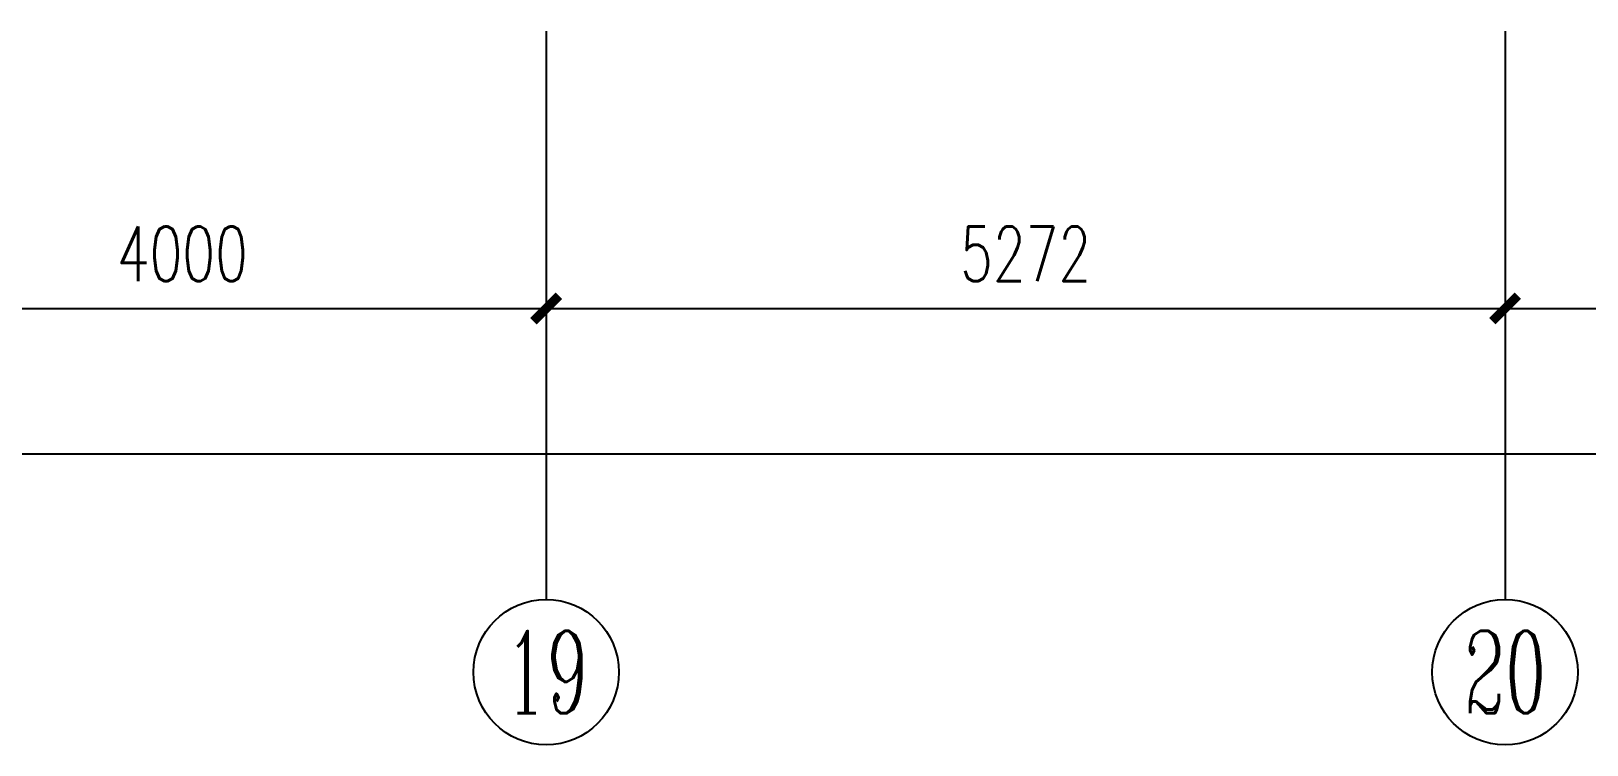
# Model space of a CAD drawing. Extents: x 190999 to 834799, y -200814 to 215286.
# Drawn here: x 696817 to 705371, y -68593 to -64668 of the extents above; entities that cross this region are included whole.
import ezdxf
from ezdxf.enums import TextEntityAlignment as Align

# ---------------------------------------------------------------- set-up
doc = ezdxf.new("R2010")
doc.units = 0
doc.header["$LTSCALE"] = 1000
doc.header["$MEASUREMENT"] = 0
doc.layers.add('AXIS', color=3, linetype='Continuous')
doc.layers.add('AXIS_TEXT', color=7, linetype='Continuous')
doc.styles.add('_TCH_AXIS', font='COMPLEX', dxfattribs={"bigfont": 'GBCBIG'})
doc.styles.add('COMPLEX', font='COMPLEX')
doc.styles.add('DIM_FONT', font='SIMPLEX', dxfattribs={"width": 0.7, "bigfont": 'GBCBIG'})
doc.dimstyles.new('DIMN', dxfattribs={"dimtxt": 300, "dimasz": 100, "dimexe": 250, "dimexo": 300, "dimgap": 150, "dimtad": 1, "dimdec": 0, "dimzin": 0, "dimdsep": 46, "dimtxsty": 'DIM_FONT', "dimblk": 'ARCHTICK', "dimcen": 0.09, "dimclrt": 7, "dimazin": 2, "dimtfac": 1, "dimtdec": 0, "dimtix": 1, "dimtmove": 2, "dimatfit": 3, "dimfxl": 0, "dimtolj": 1, "dimtzin": 0, "dimarcsym": 0})

# ---------------------------------------------------------------- blocks, each defined once
blk = doc.blocks.new('_ArchTick')
at = {"const_width": 0.5}
blk.add_lwpolyline([(-0.7, -0.7), (0.7, 0.7)], dxfattribs=at)
blk = doc.blocks.new('*D695')
at = {"layer": 'AXIS', "color": 0, "lineweight": -2}
for p, q in [((695648.5, -64967.8), (695648.5, -66442.8)), ((699648.5, -64967.8), (699648.5, -66442.8)), ((695648.5, -66192.8), (699648.5, -66192.8))]:
    blk.add_line(p, q, dxfattribs=at)
at = {"layer": 'Defpoints', "color": 0}
for p in [(695648.5, -64667.8), (699648.5, -64667.8), (699648.5, -66192.8)]:
    blk.add_point(p, dxfattribs=at)
at = {"layer": 'AXIS', "color": 0, "lineweight": -2, "xscale": 100, "yscale": 100, "zscale": 100, "rotation": 180}
blk.add_blockref('_ArchTick', (695648.5, -66192.8), dxfattribs=at)
at = {"layer": 'AXIS', "color": 0, "lineweight": -2, "xscale": 100, "yscale": 100, "zscale": 100}
blk.add_blockref('_ArchTick', (699648.5, -66192.8), dxfattribs=at)
at = {"layer": 'AXIS', "color": 7, "insert": (697648.5, -65892.8), "char_height": 300, "attachment_point": 5, "style": 'DIM_FONT'}
blk.add_mtext('\\A1;4000', dxfattribs=at)
blk = doc.blocks.new('*D696')
at = {"layer": 'AXIS', "color": 0, "lineweight": -2}
for p, q in [((699648.5, -64967.8), (699648.5, -66442.8)), ((704920.6, -64967.8), (704920.6, -66442.8)), ((699648.5, -66192.8), (704920.6, -66192.8))]:
    blk.add_line(p, q, dxfattribs=at)
at = {"layer": 'Defpoints', "color": 0}
for p in [(699648.5, -64667.8), (704920.6, -64667.8), (704920.6, -66192.8)]:
    blk.add_point(p, dxfattribs=at)
at = {"layer": 'AXIS', "color": 0, "lineweight": -2, "xscale": 100, "yscale": 100, "zscale": 100, "rotation": 180}
blk.add_blockref('_ArchTick', (699648.5, -66192.8), dxfattribs=at)
at = {"layer": 'AXIS', "color": 0, "lineweight": -2, "xscale": 100, "yscale": 100, "zscale": 100}
blk.add_blockref('_ArchTick', (704920.6, -66192.8), dxfattribs=at)
at = {"layer": 'AXIS', "color": 7, "insert": (702284.6, -65892.8), "char_height": 300, "attachment_point": 5, "style": 'DIM_FONT'}
blk.add_mtext('\\A1;5272', dxfattribs=at)
blk = doc.blocks.new('*D697')
at = {"layer": 'AXIS', "color": 0, "lineweight": -2}
for p, q in [((704920.6, -64967.8), (704920.6, -66442.8)), ((712376.5, -64967.8), (712376.5, -66442.8)), ((704920.6, -66192.8), (712376.5, -66192.8))]:
    blk.add_line(p, q, dxfattribs=at)
at = {"layer": 'Defpoints', "color": 0}
for p in [(704920.6, -64667.8), (712376.5, -64667.8), (712376.5, -66192.8)]:
    blk.add_point(p, dxfattribs=at)
at = {"layer": 'AXIS', "color": 0, "lineweight": -2, "xscale": 100, "yscale": 100, "zscale": 100, "rotation": 180}
blk.add_blockref('_ArchTick', (704920.6, -66192.8), dxfattribs=at)
at = {"layer": 'AXIS', "color": 0, "lineweight": -2, "xscale": 100, "yscale": 100, "zscale": 100}
blk.add_blockref('_ArchTick', (712376.5, -66192.8), dxfattribs=at)
at = {"layer": 'AXIS', "color": 7, "insert": (708648.5, -65892.8), "char_height": 300, "attachment_point": 5, "style": 'DIM_FONT'}
blk.add_mtext('\\A1;7456', dxfattribs=at)
blk = doc.blocks.new('*D703')
at = {"layer": 'AXIS', "color": 0, "lineweight": -2}
for p, q in [((688898.5, -64967.8), (688898.5, -67242.8)), ((728398.5, -64967.8), (728398.5, -67242.8)), ((688898.5, -66992.8), (728398.5, -66992.8))]:
    blk.add_line(p, q, dxfattribs=at)
at = {"layer": 'Defpoints', "color": 0}
for p in [(688898.5, -64667.8), (728398.5, -64667.8), (728398.5, -66992.8)]:
    blk.add_point(p, dxfattribs=at)
at = {"layer": 'AXIS', "color": 0, "lineweight": -2, "xscale": 100, "yscale": 100, "zscale": 100, "rotation": 180}
blk.add_blockref('_ArchTick', (688898.5, -66992.8), dxfattribs=at)
at = {"layer": 'AXIS', "color": 0, "lineweight": -2, "xscale": 100, "yscale": 100, "zscale": 100}
blk.add_blockref('_ArchTick', (728398.5, -66992.8), dxfattribs=at)
at = {"layer": 'AXIS', "color": 7, "insert": (708648.5, -66692.8), "char_height": 300, "attachment_point": 5, "style": 'DIM_FONT'}
blk.add_mtext('\\A1;39500', dxfattribs=at)
blk = doc.blocks.new('_AXISO')
blk.add_circle((0, 0), 0.5)
at = {"layer": 'AXIS_TEXT', "style": 'COMPLEX', "width": 1.041667}
blk.add_attdef('A', text='', height=0.56, dxfattribs=at).set_placement((-0.25, -0.28), (0.25, -0.28), align=Align.FIT)

msp = doc.modelspace()

# ---------------------------------------------------------------- linework, layer by layer
at = {"layer": 'AXIS'}
for p, q in [((699648.5, -64667.8), (699648.5, -67792.8)), ((704920.6, -64667.8), (704920.6, -67792.8))]:
    msp.add_line(p, q, dxfattribs=at)

# ---------------------------------------------------------------- block references
ref = msp.add_blockref('_AXISO', (699648.5, -68192.8), dxfattribs=dict(at, xscale=800, yscale=800, zscale=800))
ref.add_attrib('A', '19', dxfattribs={"layer": 'AXIS_TEXT', "height": 452.55, "style": '_TCH_AXIS', "width": 0.724138}).set_placement((699422.3, -68419.1), (699874.8, -68419.1), align=Align.FIT)
ref = msp.add_blockref('_AXISO', (704920.6, -68192.8), dxfattribs=dict(at, xscale=800, yscale=800, zscale=800))
ref.add_attrib('A', '20', dxfattribs={"layer": 'AXIS_TEXT', "height": 452.55, "style": '_TCH_AXIS', "width": 0.617647}).set_placement((704694.3, -68419.1), (705146.9, -68419.1), align=Align.FIT)

# ---------------------------------------------------------------- dimensions: what is measured, and where the dimension line sits
for p1, p2, distance, picture, middle in [((688898.5, -64667.8), (728398.5, -64667.8), -2325, '*D703', (708648.5, -66692.8)), ((695648.5, -64667.8), (699648.5, -64667.8), -1525, '*D695', (697648.5, -65892.8)), ((699648.5, -64667.8), (704920.6, -64667.8), -1525, '*D696', (702284.6, -65892.8)), ((704920.6, -64667.8), (712376.5, -64667.8), -1525, '*D697', (708648.5, -65892.8))]:
    dim = msp.add_aligned_dim(p1=p1, p2=p2, distance=distance, dimstyle='DIMN', dxfattribs=at)
    dim.commit()
    dim.dimension.update_dxf_attribs({"geometry": picture, "text_midpoint": middle})

doc.saveas('drawing.dxf')
